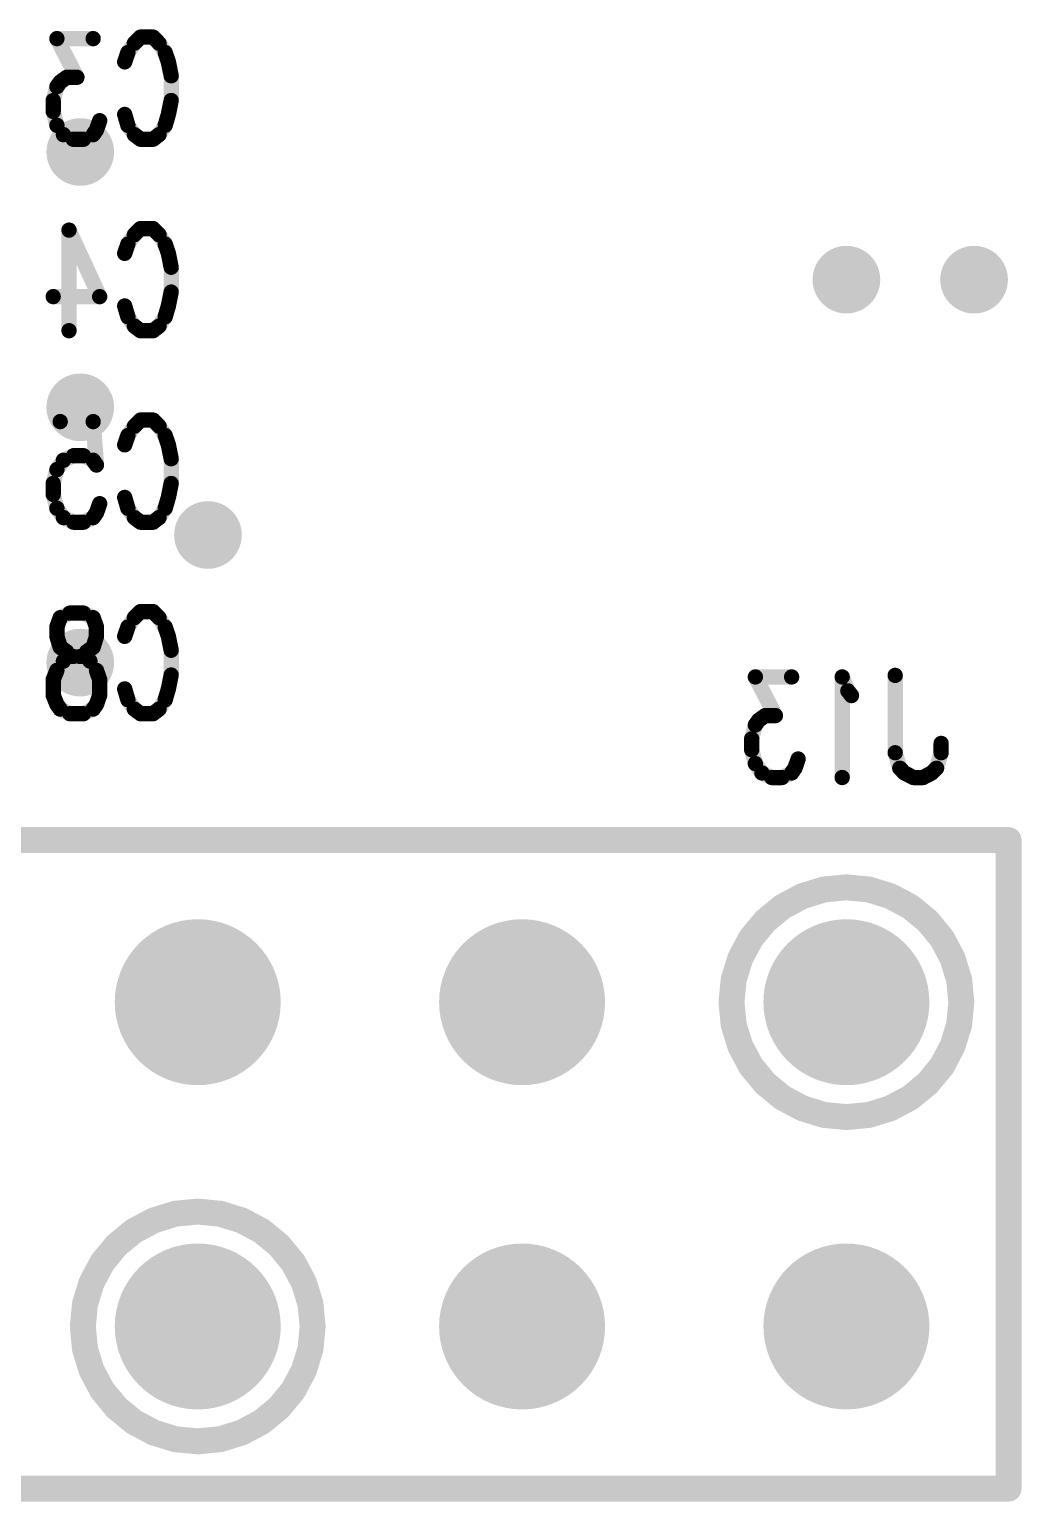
# Model space of a CAD drawing. Extents: x -0.1 to 57.1, y -0.1 to 42.5.
# Drawn here: x 39.6 to 47.37, y 9.43 to 20.96 of the extents above; entities that cross this region are included whole.
import ezdxf

# ---------------------------------------------------------------- set-up
doc = ezdxf.new("R2010")
doc.units = 0
doc.header["$MEASUREMENT"] = 0
doc.layers.get('0').update_dxf_attribs({"linetype": 'CONTINUOUS'})
doc.layers.add('03_ASSY2_GBR', color=2, linetype='CONTINUOUS')

# ---------------------------------------------------------------- blocks, each defined once
blk = doc.blocks.new('ROUND_8')
at = {"const_width": 0.65}
blk.add_lwpolyline([(-0.325, 0, 1), (0.325, 0, 1)], format="xyb", close=True, dxfattribs=at)
blk = doc.blocks.new('ROUND_182')
at = {"const_width": 0.265}
blk.add_lwpolyline([(-0.1325, 0, 1), (0.1325, 0, 1)], format="xyb", close=True, dxfattribs=at)
blk = doc.blocks.new('ROUND_1')
at = {"const_width": 0.1016}
blk.add_lwpolyline([(-0.0508, 0, 1), (0.0508, 0, 1)], format="xyb", close=True, dxfattribs=at)
blk = doc.blocks.new('ROUND_4')
at = {"const_width": 0.06}
blk.add_lwpolyline([(-0.03, 0, 1), (0.03, 0, 1)], format="xyb", close=True, dxfattribs=at)

msp = doc.modelspace()

# ---------------------------------------------------------------- linework, layer by layer
at = {"layer": '03_ASSY2_GBR'}
for points, const_width in [([(40.101, 20.888), (39.817, 20.888)], 0.12), ([(39.817, 20.888), (39.974, 20.585)], 0.12), ([(40.373, 20.779), (40.424, 20.852)], 0.12), ([(40.424, 20.852), (40.472, 20.9)], 0.12), ([(40.472, 20.9), (40.57, 20.9)], 0.12), ([(40.57, 20.9), (40.617, 20.852)], 0.12), ([(40.617, 20.852), (40.665, 20.779)], 0.12), ([(40.348, 20.706), (40.373, 20.779)], 0.12), ([(40.665, 20.779), (40.69, 20.706)], 0.12), ([(40.69, 20.706), (40.712, 20.597)], 0.12), ([(39.894, 20.585), (39.843, 20.548)], 0.12), ([(39.974, 20.585), (39.894, 20.585)], 0.12), ([(40.712, 20.597), (40.712, 20.403)], 0.12), ([(39.817, 20.512), (39.788, 20.403)], 0.12), ([(39.843, 20.548), (39.817, 20.512)], 0.12), ([(39.788, 20.403), (39.788, 20.318)], 0.12), ([(40.712, 20.403), (40.69, 20.294)], 0.12), ([(39.788, 20.318), (39.817, 20.209)], 0.12), ([(40.127, 20.173), (40.152, 20.245)], 0.12), ([(40.373, 20.209), (40.348, 20.294)], 0.12), ([(40.69, 20.294), (40.665, 20.209)], 0.12), ([(39.817, 20.209), (39.868, 20.136)], 0.12), ([(39.868, 20.136), (39.945, 20.1)], 0.12), ([(40.025, 20.1), (40.101, 20.136)], 0.12), ([(40.101, 20.136), (40.127, 20.173)], 0.12), ([(40.424, 20.136), (40.373, 20.209)], 0.12), ([(40.472, 20.1), (40.424, 20.136)], 0.12), ([(40.617, 20.136), (40.57, 20.1)], 0.12), ([(40.665, 20.209), (40.617, 20.136)], 0.12), ([(39.945, 20.1), (40.025, 20.1)], 0.12), ([(40.57, 20.1), (40.472, 20.1)], 0.12), ([(39.912, 19.388), (39.912, 18.6)], 0.12), ([(39.912, 19.388), (40.152, 18.867)], 0.12), ([(40.373, 19.279), (40.424, 19.352)], 0.12), ([(40.424, 19.352), (40.472, 19.4)], 0.12), ([(40.472, 19.4), (40.57, 19.4)], 0.12), ([(40.57, 19.4), (40.617, 19.352)], 0.12), ([(40.617, 19.352), (40.665, 19.279)], 0.12), ([(40.348, 19.206), (40.373, 19.279)], 0.12), ([(40.665, 19.279), (40.69, 19.206)], 0.12), ([(40.69, 19.206), (40.712, 19.097)], 0.12), ([(40.712, 19.097), (40.712, 18.903)], 0.12), ([(40.152, 18.867), (39.788, 18.867)], 0.12), ([(40.712, 18.903), (40.69, 18.794)], 0.12), ([(40.373, 18.709), (40.348, 18.794)], 0.12), ([(40.69, 18.794), (40.665, 18.709)], 0.12), ([(40.424, 18.636), (40.373, 18.709)], 0.12), ([(40.472, 18.6), (40.424, 18.636)], 0.12), ([(40.617, 18.636), (40.57, 18.6)], 0.12), ([(40.665, 18.709), (40.617, 18.636)], 0.12), ([(40.57, 18.6), (40.472, 18.6)], 0.12), ([(39.843, 17.888), (40.101, 17.888)], 0.12), ([(40.101, 17.888), (40.127, 17.548)], 0.12), ([(40.373, 17.779), (40.424, 17.852)], 0.12), ([(40.424, 17.852), (40.472, 17.9)], 0.12), ([(40.472, 17.9), (40.57, 17.9)], 0.12), ([(40.57, 17.9), (40.617, 17.852)], 0.12), ([(40.617, 17.852), (40.665, 17.779)], 0.12), ([(40.348, 17.706), (40.373, 17.779)], 0.12), ([(40.665, 17.779), (40.69, 17.706)], 0.12), ([(40.69, 17.706), (40.712, 17.597)], 0.12), ([(39.868, 17.585), (39.817, 17.512)], 0.12), ([(39.948, 17.621), (39.868, 17.585)], 0.12), ([(40.025, 17.621), (39.948, 17.621)], 0.12), ([(40.101, 17.585), (40.025, 17.621)], 0.12), ([(40.127, 17.548), (40.101, 17.585)], 0.12), ([(40.712, 17.597), (40.712, 17.403)], 0.12), ([(39.817, 17.512), (39.788, 17.403)], 0.12), ([(39.788, 17.403), (39.788, 17.318)], 0.12), ([(40.712, 17.403), (40.69, 17.294)], 0.12), ([(39.788, 17.318), (39.817, 17.209)], 0.12), ([(40.127, 17.173), (40.152, 17.245)], 0.12), ([(40.373, 17.209), (40.348, 17.294)], 0.12), ([(40.69, 17.294), (40.665, 17.209)], 0.12), ([(39.817, 17.209), (39.868, 17.136)], 0.12), ([(39.868, 17.136), (39.948, 17.1)], 0.12), ([(40.025, 17.1), (40.101, 17.136)], 0.12), ([(40.101, 17.136), (40.127, 17.173)], 0.12), ([(40.424, 17.136), (40.373, 17.209)], 0.12), ([(40.472, 17.1), (40.424, 17.136)], 0.12), ([(40.617, 17.136), (40.57, 17.1)], 0.12), ([(40.665, 17.209), (40.617, 17.136)], 0.12), ([(39.948, 17.1), (40.025, 17.1)], 0.12), ([(40.57, 17.1), (40.472, 17.1)], 0.12), ([(39.817, 16.279), (39.843, 16.352)], 0.12), ([(39.843, 16.352), (39.919, 16.388)], 0.12), ([(39.919, 16.388), (40.025, 16.388)], 0.12), ([(40.025, 16.388), (40.101, 16.352)], 0.12), ([(40.101, 16.352), (40.127, 16.279)], 0.12), ([(40.373, 16.279), (40.424, 16.352)], 0.12), ([(40.424, 16.352), (40.472, 16.4)], 0.12), ([(40.472, 16.4), (40.57, 16.4)], 0.12), ([(40.57, 16.4), (40.617, 16.352)], 0.12), ([(40.617, 16.352), (40.665, 16.279)], 0.12), ([(39.817, 16.206), (39.817, 16.279)], 0.12), ([(39.843, 16.121), (39.817, 16.206)], 0.12), ([(40.127, 16.206), (40.101, 16.121)], 0.12), ([(40.127, 16.279), (40.127, 16.206)], 0.12), ([(40.348, 16.206), (40.373, 16.279)], 0.12), ([(40.665, 16.279), (40.69, 16.206)], 0.12), ([(40.69, 16.206), (40.712, 16.097)], 0.12), ([(39.894, 16.085), (39.843, 16.121)], 0.12), ([(39.999, 16.048), (39.894, 16.085)], 0.12), ([(40.05, 16.085), (39.945, 16.048)], 0.12), ([(40.101, 16.121), (40.05, 16.085)], 0.12), ([(40.712, 16.097), (40.712, 15.903)], 0.12), ([(39.868, 16.012), (39.817, 15.939)], 0.12), ([(39.945, 16.048), (39.868, 16.012)], 0.12), ([(40.076, 16.012), (39.999, 16.048)], 0.12), ([(40.127, 15.939), (40.076, 16.012)], 0.12), ([(39.817, 15.939), (39.788, 15.867)], 0.12), ([(39.788, 15.867), (39.788, 15.745)], 0.12), ([(40.152, 15.867), (40.127, 15.939)], 0.12), ([(40.152, 15.745), (40.152, 15.867)], 0.12), ([(40.712, 15.903), (40.69, 15.794)], 0.12), ([(45.571, 15.888), (45.287, 15.888)], 0.12), ([(45.287, 15.888), (45.444, 15.585)], 0.12), ([(46.011, 15.779), (45.967, 15.888)], 0.12), ([(45.967, 15.888), (45.967, 15.1)], 0.12), ([(46.382, 15.9), (46.382, 15.294)], 0.12), ([(39.788, 15.745), (39.817, 15.673)], 0.12), ([(40.127, 15.673), (40.152, 15.745)], 0.12), ([(40.373, 15.709), (40.348, 15.794)], 0.12), ([(40.69, 15.794), (40.665, 15.709)], 0.12), ([(46.04, 15.742), (46.011, 15.779)], 0.12), ([(39.817, 15.673), (39.843, 15.636)], 0.12), ([(39.843, 15.636), (39.919, 15.6)], 0.12), ([(40.025, 15.6), (40.101, 15.636)], 0.12), ([(40.101, 15.636), (40.127, 15.673)], 0.12), ([(40.424, 15.636), (40.373, 15.709)], 0.12), ([(40.472, 15.6), (40.424, 15.636)], 0.12), ([(40.617, 15.636), (40.57, 15.6)], 0.12), ([(40.665, 15.709), (40.617, 15.636)], 0.12), ([(39.919, 15.6), (40.025, 15.6)], 0.12), ([(40.57, 15.6), (40.472, 15.6)], 0.12), ([(45.287, 15.512), (45.258, 15.403)], 0.12), ([(45.313, 15.548), (45.287, 15.512)], 0.12), ([(45.364, 15.585), (45.313, 15.548)], 0.12), ([(45.444, 15.585), (45.364, 15.585)], 0.12), ([(45.258, 15.403), (45.258, 15.318)], 0.12), ([(45.258, 15.318), (45.287, 15.209)], 0.12), ([(46.382, 15.294), (46.418, 15.173)], 0.12), ([(46.706, 15.173), (46.742, 15.294)], 0.12), ([(46.742, 15.294), (46.742, 15.367)], 0.12), ([(45.287, 15.209), (45.338, 15.136)], 0.12), ([(45.571, 15.136), (45.597, 15.173)], 0.12), ([(45.597, 15.173), (45.622, 15.245)], 0.12), ([(46.418, 15.173), (46.454, 15.136)], 0.12), ([(46.669, 15.136), (46.706, 15.173)], 0.12), ([(45.338, 15.136), (45.415, 15.1)], 0.12), ([(45.415, 15.1), (45.495, 15.1)], 0.12), ([(45.495, 15.1), (45.571, 15.136)], 0.12), ([(46.454, 15.136), (46.524, 15.1)], 0.12), ([(46.524, 15.1), (46.6, 15.1)], 0.12), ([(46.6, 15.1), (46.669, 15.136)], 0.12), ([(34.57, 14.61), (47.27, 14.61)], 0.2032), ([(47.27, 14.61), (47.27, 9.53)], 0.2032), ([(45.824, 14.223), (45.656, 14.171)], 0.2032), ([(46, 14.24), (45.824, 14.223)], 0.2032), ([(46.176, 14.223), (46, 14.24)], 0.2032), ([(46.344, 14.171), (46.176, 14.223)], 0.2032), ([(45.5, 14.088), (45.364, 13.976)], 0.2032), ([(45.656, 14.171), (45.5, 14.088)], 0.2032), ([(46.5, 14.088), (46.344, 14.171)], 0.2032), ([(46.636, 13.976), (46.5, 14.088)], 0.2032), ([(45.364, 13.976), (45.252, 13.84)], 0.2032), ([(46.748, 13.84), (46.636, 13.976)], 0.2032), ([(45.252, 13.84), (45.169, 13.684)], 0.2032), ([(46.831, 13.684), (46.748, 13.84)], 0.2032), ([(45.169, 13.684), (45.117, 13.516)], 0.2032), ([(46.883, 13.516), (46.831, 13.684)], 0.2032), ([(45.117, 13.516), (45.1, 13.34)], 0.2032), ([(46.9, 13.34), (46.883, 13.516)], 0.2032), ([(45.1, 13.34), (45.117, 13.164)], 0.2032), ([(46.883, 13.164), (46.9, 13.34)], 0.2032), ([(45.117, 13.164), (45.169, 12.996)], 0.2032), ([(46.831, 12.996), (46.883, 13.164)], 0.2032), ([(45.169, 12.996), (45.252, 12.84)], 0.2032), ([(46.748, 12.84), (46.831, 12.996)], 0.2032), ([(45.252, 12.84), (45.364, 12.704)], 0.2032), ([(46.636, 12.704), (46.748, 12.84)], 0.2032), ([(45.364, 12.704), (45.5, 12.592)], 0.2032), ([(46.5, 12.592), (46.636, 12.704)], 0.2032), ([(45.5, 12.592), (45.656, 12.509)], 0.2032), ([(46.344, 12.509), (46.5, 12.592)], 0.2032), ([(45.656, 12.509), (45.824, 12.457)], 0.2032), ([(46.176, 12.457), (46.344, 12.509)], 0.2032), ([(45.824, 12.457), (46, 12.44)], 0.2032), ([(46, 12.44), (46.176, 12.457)], 0.2032), ([(40.744, 11.683), (40.576, 11.631)], 0.2032), ([(40.92, 11.7), (40.744, 11.683)], 0.2032), ([(41.096, 11.683), (40.92, 11.7)], 0.2032), ([(41.264, 11.631), (41.096, 11.683)], 0.2032), ([(40.42, 11.548), (40.284, 11.436)], 0.2032), ([(40.576, 11.631), (40.42, 11.548)], 0.2032), ([(41.42, 11.548), (41.264, 11.631)], 0.2032), ([(41.556, 11.436), (41.42, 11.548)], 0.2032), ([(40.284, 11.436), (40.172, 11.3)], 0.2032), ([(41.668, 11.3), (41.556, 11.436)], 0.2032), ([(40.172, 11.3), (40.089, 11.144)], 0.2032), ([(41.751, 11.144), (41.668, 11.3)], 0.2032), ([(40.089, 11.144), (40.037, 10.976)], 0.2032), ([(41.803, 10.976), (41.751, 11.144)], 0.2032), ([(40.037, 10.976), (40.02, 10.8)], 0.2032), ([(41.82, 10.8), (41.803, 10.976)], 0.2032), ([(40.02, 10.8), (40.037, 10.624)], 0.2032), ([(41.803, 10.624), (41.82, 10.8)], 0.2032), ([(40.037, 10.624), (40.089, 10.456)], 0.2032), ([(41.751, 10.456), (41.803, 10.624)], 0.2032), ([(40.089, 10.456), (40.172, 10.3)], 0.2032), ([(41.668, 10.3), (41.751, 10.456)], 0.2032), ([(40.172, 10.3), (40.284, 10.164)], 0.2032), ([(41.556, 10.164), (41.668, 10.3)], 0.2032), ([(40.284, 10.164), (40.42, 10.052)], 0.2032), ([(41.42, 10.052), (41.556, 10.164)], 0.2032), ([(40.42, 10.052), (40.576, 9.969)], 0.2032), ([(41.264, 9.969), (41.42, 10.052)], 0.2032), ([(40.576, 9.969), (40.744, 9.917)], 0.2032), ([(41.096, 9.917), (41.264, 9.969)], 0.2032), ([(40.744, 9.917), (40.92, 9.9)], 0.2032), ([(40.92, 9.9), (41.096, 9.917)], 0.2032), ([(47.27, 9.53), (34.57, 9.53)], 0.2032)]:
    msp.add_lwpolyline(points, dxfattribs=dict(at, const_width=const_width))

# ---------------------------------------------------------------- block references
for name, p in [('ROUND_4', (39.817, 20.888)), ('ROUND_4', (40.101, 20.888)), ('ROUND_4', (40.424, 20.852)), ('ROUND_4', (40.472, 20.9)), ('ROUND_4', (40.57, 20.9)), ('ROUND_4', (40.617, 20.852)), ('ROUND_4', (40.348, 20.706)), ('ROUND_4', (40.373, 20.779)), ('ROUND_4', (40.665, 20.779)), ('ROUND_4', (40.69, 20.706)), ('ROUND_4', (39.894, 20.585)), ('ROUND_4', (39.974, 20.585)), ('ROUND_4', (40.712, 20.597)), ('ROUND_4', (39.817, 20.512)), ('ROUND_4', (39.843, 20.548)), ('ROUND_4', (39.788, 20.403)), ('ROUND_4', (40.712, 20.403)), ('ROUND_4', (39.788, 20.318)), ('ROUND_4', (40.152, 20.245)), ('ROUND_4', (40.348, 20.294)), ('ROUND_4', (40.69, 20.294)), ('ROUND_182', (40, 20)), ('ROUND_4', (39.817, 20.209)), ('ROUND_4', (39.868, 20.136)), ('ROUND_4', (40.101, 20.136)), ('ROUND_4', (40.127, 20.173)), ('ROUND_4', (40.373, 20.209)), ('ROUND_4', (40.424, 20.136)), ('ROUND_4', (40.617, 20.136)), ('ROUND_4', (40.665, 20.209)), ('ROUND_4', (39.945, 20.1)), ('ROUND_4', (40.025, 20.1)), ('ROUND_4', (40.472, 20.1)), ('ROUND_4', (40.57, 20.1)), ('ROUND_4', (39.912, 19.388)), ('ROUND_4', (39.912, 19.388)), ('ROUND_4', (40.424, 19.352)), ('ROUND_4', (40.472, 19.4)), ('ROUND_4', (40.57, 19.4)), ('ROUND_4', (40.617, 19.352)), ('ROUND_4', (40.348, 19.206)), ('ROUND_4', (40.373, 19.279)), ('ROUND_4', (40.665, 19.279)), ('ROUND_4', (40.69, 19.206)), ('ROUND_182', (46, 19)), ('ROUND_182', (47, 19)), ('ROUND_4', (40.712, 19.097)), ('ROUND_4', (39.788, 18.867)), ('ROUND_4', (40.152, 18.867)), ('ROUND_4', (40.712, 18.903)), ('ROUND_4', (40.348, 18.794)), ('ROUND_4', (40.69, 18.794)), ('ROUND_4', (40.373, 18.709)), ('ROUND_4', (40.424, 18.636)), ('ROUND_4', (40.617, 18.636)), ('ROUND_4', (40.665, 18.709)), ('ROUND_4', (39.912, 18.6)), ('ROUND_4', (40.472, 18.6)), ('ROUND_4', (40.57, 18.6)), ('ROUND_182', (40, 18)), ('ROUND_4', (39.843, 17.888)), ('ROUND_4', (40.101, 17.888)), ('ROUND_4', (40.424, 17.852)), ('ROUND_4', (40.472, 17.9)), ('ROUND_4', (40.57, 17.9)), ('ROUND_4', (40.617, 17.852)), ('ROUND_4', (40.348, 17.706)), ('ROUND_4', (40.373, 17.779)), ('ROUND_4', (40.665, 17.779)), ('ROUND_4', (40.69, 17.706)), ('ROUND_4', (39.868, 17.585)), ('ROUND_4', (39.948, 17.621)), ('ROUND_4', (40.025, 17.621)), ('ROUND_4', (40.101, 17.585)), ('ROUND_4', (40.712, 17.597)), ('ROUND_4', (39.817, 17.512)), ('ROUND_4', (40.127, 17.548)), ('ROUND_4', (39.788, 17.403)), ('ROUND_4', (40.712, 17.403)), ('ROUND_4', (39.788, 17.318)), ('ROUND_4', (40.152, 17.245)), ('ROUND_4', (40.348, 17.294)), ('ROUND_4', (40.69, 17.294)), ('ROUND_4', (39.817, 17.209)), ('ROUND_4', (39.868, 17.136)), ('ROUND_4', (40.101, 17.136)), ('ROUND_4', (40.127, 17.173)), ('ROUND_4', (40.373, 17.209)), ('ROUND_4', (40.424, 17.136)), ('ROUND_4', (40.617, 17.136)), ('ROUND_4', (40.665, 17.209)), ('ROUND_182', (41, 17)), ('ROUND_4', (39.948, 17.1)), ('ROUND_4', (40.025, 17.1)), ('ROUND_4', (40.472, 17.1)), ('ROUND_4', (40.57, 17.1)), ('ROUND_4', (39.843, 16.352)), ('ROUND_4', (39.919, 16.388)), ('ROUND_4', (40.025, 16.388)), ('ROUND_4', (40.025, 16.388)), ('ROUND_4', (40.101, 16.352)), ('ROUND_4', (40.424, 16.352)), ('ROUND_4', (40.472, 16.4)), ('ROUND_4', (40.57, 16.4)), ('ROUND_4', (40.617, 16.352)), ('ROUND_182', (40, 16)), ('ROUND_4', (39.817, 16.279)), ('ROUND_4', (39.817, 16.206)), ('ROUND_4', (40.127, 16.279)), ('ROUND_4', (40.127, 16.206)), ('ROUND_4', (40.348, 16.206)), ('ROUND_4', (40.373, 16.279)), ('ROUND_4', (40.665, 16.279)), ('ROUND_4', (40.69, 16.206)), ('ROUND_4', (39.843, 16.121)), ('ROUND_4', (39.894, 16.085)), ('ROUND_4', (40.05, 16.085)), ('ROUND_4', (40.101, 16.121)), ('ROUND_4', (40.712, 16.097)), ('ROUND_4', (39.868, 16.012)), ('ROUND_4', (39.945, 16.048)), ('ROUND_4', (39.999, 16.048)), ('ROUND_4', (40.076, 16.012)), ('ROUND_4', (39.788, 15.867)), ('ROUND_4', (39.817, 15.939)), ('ROUND_4', (40.127, 15.939)), ('ROUND_4', (40.152, 15.867)), ('ROUND_4', (40.712, 15.903)), ('ROUND_4', (45.287, 15.888)), ('ROUND_4', (45.571, 15.888)), ('ROUND_4', (45.967, 15.888)), ('ROUND_4', (46.382, 15.9)), ('ROUND_4', (39.788, 15.745)), ('ROUND_4', (40.152, 15.745)), ('ROUND_4', (40.348, 15.794)), ('ROUND_4', (40.69, 15.794)), ('ROUND_4', (46.011, 15.779)), ('ROUND_4', (46.04, 15.742)), ('ROUND_4', (39.817, 15.673)), ('ROUND_4', (39.843, 15.636)), ('ROUND_4', (40.101, 15.636)), ('ROUND_4', (40.127, 15.673)), ('ROUND_4', (40.373, 15.709)), ('ROUND_4', (40.424, 15.636)), ('ROUND_4', (40.617, 15.636)), ('ROUND_4', (40.665, 15.709)), ('ROUND_4', (39.919, 15.6)), ('ROUND_4', (40.025, 15.6)), ('ROUND_4', (40.472, 15.6)), ('ROUND_4', (40.57, 15.6)), ('ROUND_4', (45.287, 15.512)), ('ROUND_4', (45.313, 15.548)), ('ROUND_4', (45.364, 15.585)), ('ROUND_4', (45.444, 15.585)), ('ROUND_4', (45.258, 15.403)), ('ROUND_4', (45.258, 15.318)), ('ROUND_4', (46.382, 15.294)), ('ROUND_4', (46.742, 15.367)), ('ROUND_4', (46.742, 15.294)), ('ROUND_4', (45.287, 15.209)), ('ROUND_4', (45.597, 15.173)), ('ROUND_4', (45.622, 15.245)), ('ROUND_4', (46.418, 15.173)), ('ROUND_4', (46.706, 15.173)), ('ROUND_4', (45.338, 15.136)), ('ROUND_4', (45.415, 15.1)), ('ROUND_4', (45.495, 15.1)), ('ROUND_4', (45.571, 15.136)), ('ROUND_4', (45.967, 15.1)), ('ROUND_4', (46.454, 15.136)), ('ROUND_4', (46.524, 15.1)), ('ROUND_4', (46.6, 15.1)), ('ROUND_4', (46.669, 15.136)), ('ROUND_1', (47.27, 14.61)), ('ROUND_1', (45.824, 14.223)), ('ROUND_1', (46, 14.24)), ('ROUND_1', (46.176, 14.223)), ('ROUND_1', (45.5, 14.088)), ('ROUND_1', (45.656, 14.171)), ('ROUND_1', (46.344, 14.171)), ('ROUND_1', (46.5, 14.088)), ('ROUND_1', (45.364, 13.976)), ('ROUND_1', (46.636, 13.976)), ('ROUND_8', (40.92, 13.34)), ('ROUND_8', (43.46, 13.34)), ('ROUND_8', (46, 13.34)), ('ROUND_1', (45.252, 13.84)), ('ROUND_1', (46.748, 13.84)), ('ROUND_1', (45.169, 13.684)), ('ROUND_1', (46.831, 13.684)), ('ROUND_1', (45.117, 13.516)), ('ROUND_1', (46.883, 13.516)), ('ROUND_1', (45.1, 13.34)), ('ROUND_1', (45.1, 13.34)), ('ROUND_1', (46.9, 13.34)), ('ROUND_1', (45.117, 13.164)), ('ROUND_1', (46.883, 13.164)), ('ROUND_1', (45.169, 12.996)), ('ROUND_1', (46.831, 12.996)), ('ROUND_1', (45.252, 12.84)), ('ROUND_1', (46.748, 12.84)), ('ROUND_1', (45.364, 12.704)), ('ROUND_1', (46.636, 12.704)), ('ROUND_1', (45.5, 12.592)), ('ROUND_1', (46.5, 12.592)), ('ROUND_1', (45.656, 12.509)), ('ROUND_1', (46.344, 12.509)), ('ROUND_1', (45.824, 12.457)), ('ROUND_1', (46, 12.44)), ('ROUND_1', (46.176, 12.457)), ('ROUND_1', (40.744, 11.683)), ('ROUND_1', (40.92, 11.7)), ('ROUND_1', (41.096, 11.683)), ('ROUND_1', (40.42, 11.548)), ('ROUND_1', (40.576, 11.631)), ('ROUND_1', (41.264, 11.631)), ('ROUND_1', (41.42, 11.548)), ('ROUND_1', (40.284, 11.436)), ('ROUND_1', (41.556, 11.436)), ('ROUND_8', (40.92, 10.8)), ('ROUND_8', (43.46, 10.8)), ('ROUND_8', (46, 10.8)), ('ROUND_1', (40.172, 11.3)), ('ROUND_1', (41.668, 11.3)), ('ROUND_1', (40.089, 11.144)), ('ROUND_1', (41.751, 11.144)), ('ROUND_1', (40.037, 10.976)), ('ROUND_1', (41.803, 10.976)), ('ROUND_1', (40.02, 10.8)), ('ROUND_1', (40.02, 10.8)), ('ROUND_1', (41.82, 10.8)), ('ROUND_1', (40.037, 10.624)), ('ROUND_1', (41.803, 10.624)), ('ROUND_1', (40.089, 10.456)), ('ROUND_1', (41.751, 10.456)), ('ROUND_1', (40.172, 10.3)), ('ROUND_1', (41.668, 10.3)), ('ROUND_1', (40.284, 10.164)), ('ROUND_1', (41.556, 10.164)), ('ROUND_1', (40.42, 10.052)), ('ROUND_1', (41.42, 10.052)), ('ROUND_1', (40.576, 9.969)), ('ROUND_1', (41.264, 9.969)), ('ROUND_1', (40.744, 9.917)), ('ROUND_1', (40.92, 9.9)), ('ROUND_1', (41.096, 9.917)), ('ROUND_1', (47.27, 9.53))]:
    msp.add_blockref(name, p, dxfattribs=at)

doc.saveas('drawing.dxf')
